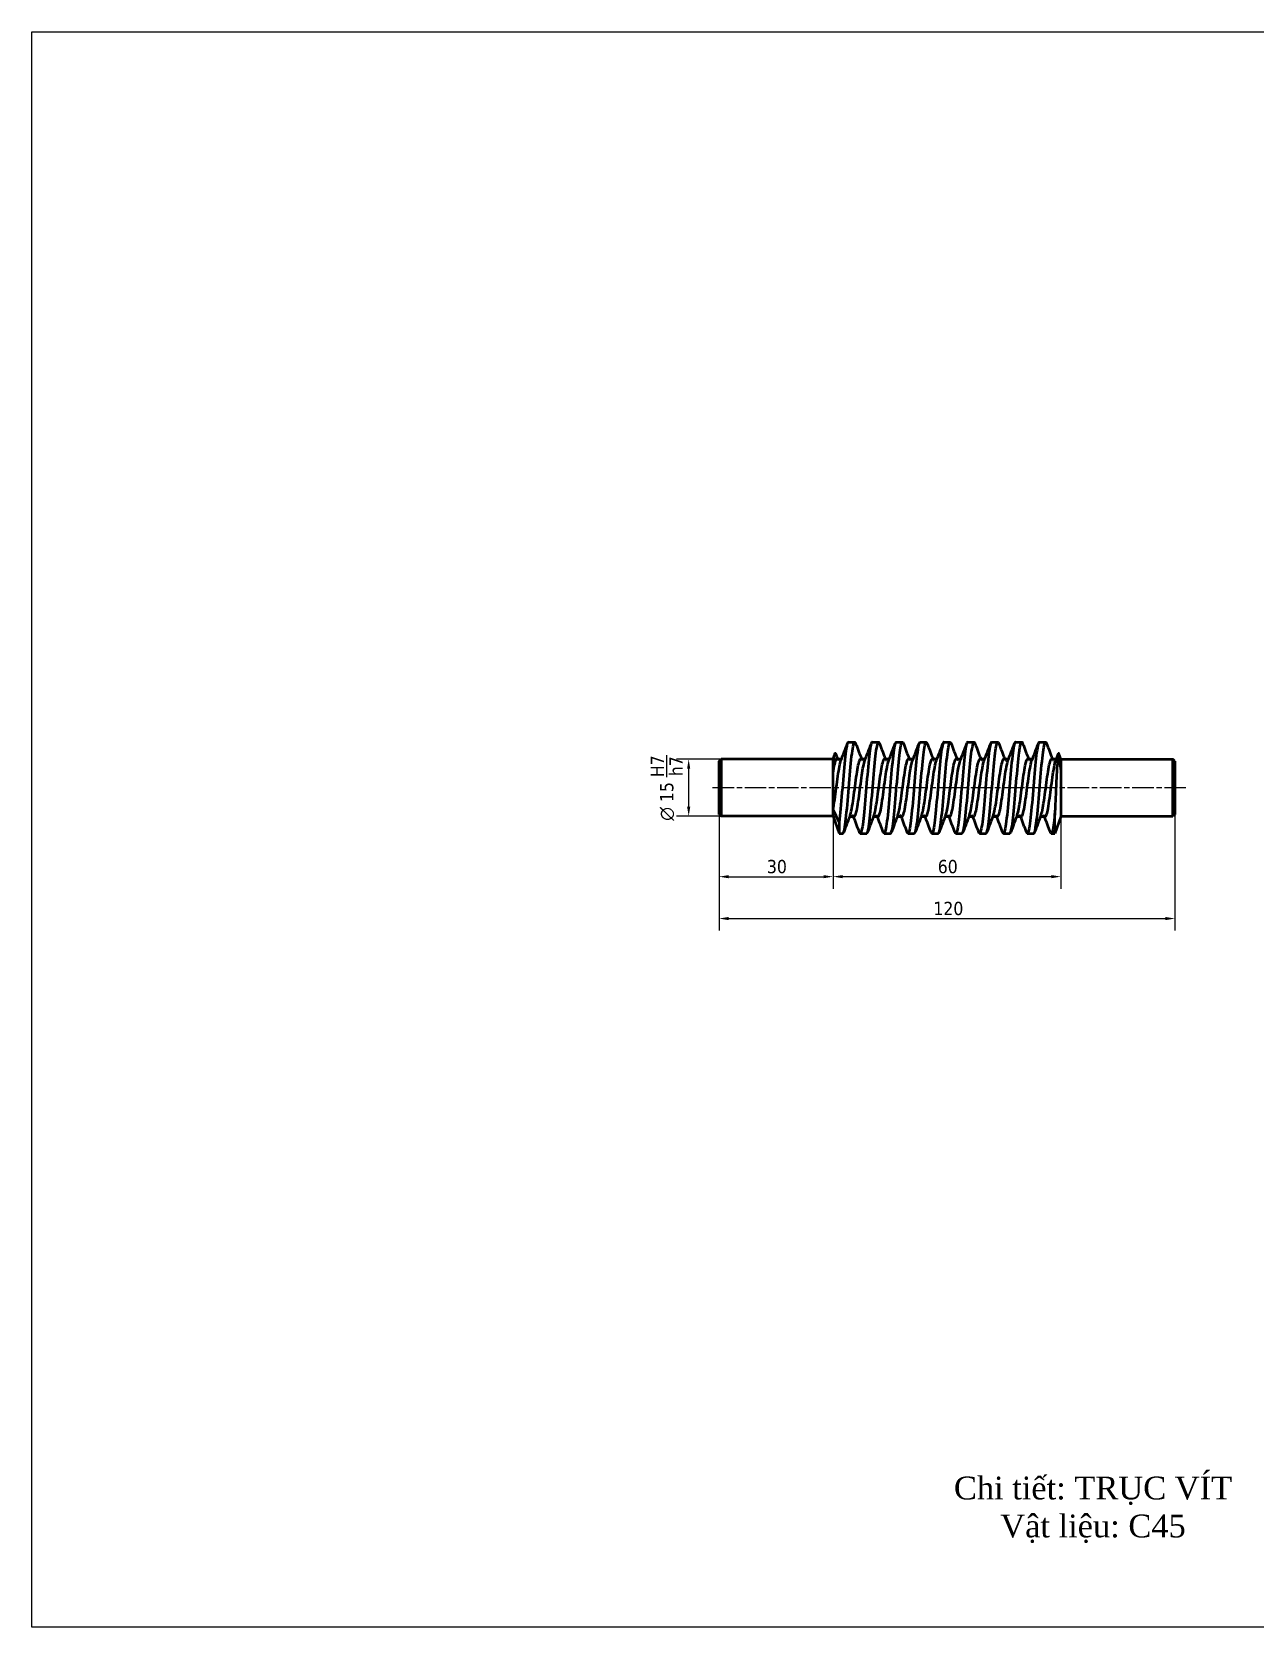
# Model space of a CAD drawing. Header units: inches. Extents: x 632 to 5727, y -9589 to -3994.
# Drawn here: x 3317.1 to 3639.1, y -5080.7 to -4660.7 of the extents above; entities that cross this region are included whole.
import ezdxf

# ---------------------------------------------------------------- set-up
doc = ezdxf.new("R2010")
doc.units = ezdxf.units.IN
doc.header["$MEASUREMENT"] = 0
for name, pattern in [('CENTER2', [1.125, 0.75, -0.125, 0.125, -0.125]), ('CHAIN', [0.3543, 0.2362, -0.0295, 0.0591, -0.0295]), ('DASHED', [19.05, 12.7, -6.35])]:
    doc.linetypes.add(name, pattern=pattern)
doc.layers.add('center line', color=5, linetype='CENTER2', lineweight=25, plot=False)
doc.layers.add('Dimension line', color=3, linetype='Continuous', lineweight=25, plot=False)
doc.layers.add('Hidden (ISO)', color=7, linetype='DASHED', lineweight=35)
doc.layers.add('Visible (ISO)', color=7, linetype='Continuous', lineweight=50)
doc.styles.add('Note Text (ISO)', font='tahoma.ttf')
doc.styles.get("Standard").update_dxf_attribs({"font": 'arial.ttf'})
doc.dimstyles.new('Default (ISO)', dxfattribs={"dimtxt": 3.5, "dimasz": 2.5, "dimexe": 3.175, "dimexo": 0, "dimgap": 0.762, "dimtad": 1, "dimrnd": 1e-08, "dimzin": 0, "dimtxsty": 'Note Text (ISO)', "dimcen": 0.09, "dimdle": 10, "dimclrd": 256, "dimclre": 256, "dimclrt": 256, "dimazin": 0, "dimtfac": 1.001486, "dimtmove": 0, "dimatfit": 3, "dimfxl": 1, "dimtolj": 1, "dimtzin": 0, "dimlwd": -1, "dimlwe": -1, "dimarcsym": 0})

# ---------------------------------------------------------------- blocks, each defined once
blk = doc.blocks.new('*D281')
at = {"layer": 'Defpoints', "color": 0, "transparency": 16777216}
for p in [(3497.99, -4866.75), (3617.99, -4866.75), (3617.99, -4894.18)]:
    blk.add_point(p, dxfattribs=at)
at = {"layer": 'Dimension line', "transparency": 16777216}
for p, q in [((3497.99, -4866.75), (3497.99, -4897.35)), ((3617.99, -4866.75), (3617.99, -4897.35)), ((3500.49, -4894.18), (3615.49, -4894.18))]:
    blk.add_line(p, q, dxfattribs=at)
for points in [[(3500.49, -4893.76), (3500.49, -4894.6), (3497.99, -4894.18)], [(3615.49, -4893.76), (3615.49, -4894.6), (3617.99, -4894.18)]]:
    blk.add_solid(points, dxfattribs=at)
at = {"layer": 'Dimension line', "transparency": 16777216, "insert": (3554.41, -4889.77), "char_height": 3.5, "attachment_point": 1, "style": 'Note Text (ISO)'}
blk.add_mtext('\\A1;120', dxfattribs=at)
blk = doc.blocks.new('*D282')
at = {"layer": 'Defpoints', "color": 0, "transparency": 16777216}
for p in [(3497.99, -4866.75), (3527.99, -4867.35), (3527.99, -4883.15)]:
    blk.add_point(p, dxfattribs=at)
at = {"layer": 'Dimension line', "transparency": 16777216}
for p, q in [((3497.99, -4866.75), (3497.99, -4886.33)), ((3527.99, -4867.35), (3527.99, -4886.33)), ((3500.49, -4883.15), (3525.49, -4883.15))]:
    blk.add_line(p, q, dxfattribs=at)
for points in [[(3500.49, -4882.74), (3500.49, -4883.57), (3497.99, -4883.15)], [(3525.49, -4882.74), (3525.49, -4883.57), (3527.99, -4883.15)]]:
    blk.add_solid(points, dxfattribs=at)
at = {"layer": 'Dimension line', "transparency": 16777216, "insert": (3510.58, -4878.74), "char_height": 3.5, "attachment_point": 1, "style": 'Note Text (ISO)'}
blk.add_mtext('\\A1;30', dxfattribs=at)
blk = doc.blocks.new('*D283')
at = {"layer": 'Defpoints', "color": 0, "transparency": 16777216}
for p in [(3527.99, -4867.35), (3587.99, -4867.35), (3587.99, -4883.14)]:
    blk.add_point(p, dxfattribs=at)
at = {"layer": 'Dimension line', "transparency": 16777216}
for p, q in [((3527.99, -4867.35), (3527.99, -4886.32)), ((3587.99, -4867.35), (3587.99, -4886.32)), ((3530.49, -4883.14), (3585.49, -4883.14))]:
    blk.add_line(p, q, dxfattribs=at)
for points in [[(3530.49, -4882.73), (3530.49, -4883.56), (3527.99, -4883.14)], [(3585.49, -4882.73), (3585.49, -4883.56), (3587.99, -4883.14)]]:
    blk.add_solid(points, dxfattribs=at)
at = {"layer": 'Dimension line', "transparency": 16777216, "insert": (3555.56, -4878.74), "char_height": 3.5, "attachment_point": 1, "style": 'Note Text (ISO)'}
blk.add_mtext('\\A1;60', dxfattribs=at)
blk = doc.blocks.new('*D284')
at = {"layer": 'Defpoints', "color": 0, "transparency": 16777216}
for p in [(3489.98, -4852.25), (3498.49, -4852.25), (3498.49, -4867.25)]:
    blk.add_point(p, dxfattribs=at)
at = {"layer": 'Dimension line', "transparency": 16777216}
for p, q in [((3498.49, -4852.25), (3486.8, -4852.25)), ((3489.98, -4864.75), (3489.98, -4854.75)), ((3498.49, -4867.25), (3486.8, -4867.25))]:
    blk.add_line(p, q, dxfattribs=at)
for points in [[(3489.56, -4854.75), (3490.39, -4854.75), (3489.98, -4852.25)], [(3489.56, -4864.75), (3490.39, -4864.75), (3489.98, -4867.25)]]:
    blk.add_solid(points, dxfattribs=at)
at = {"layer": 'Dimension line', "transparency": 16777216, "insert": (3479.99, -4868.44), "char_height": 3.5, "attachment_point": 1, "rotation": 90, "style": 'Note Text (ISO)'}
blk.add_mtext('\\A1;{\\fAIGDT|b0|i0;\\H3.5000;\\ln}\\fTahoma|b0|i0;\\H3.5000;\\A1; 15 \\SH7/h7;', dxfattribs=at)

msp = doc.modelspace()

# ---------------------------------------------------------------- linework, layer by layer
msp.add_lwpolyline([(3912.0508, -5048.73081), (3912.0508, -5080.73081), (3317.0508, -5080.73081), (3317.0508, -4660.73081), (3912.0508, -4660.73081)])
at = {"layer": 'center line', "linetype": 'CHAIN', "ltscale": 23.990969}
msp.add_line((3620.91318, -4859.74524), (3495.99227, -4859.74524), dxfattribs=at)
at = {"layer": 'Hidden (ISO)', "ltscale": 0.32769}
for p, q in [((3530.24302, -4852.14524), (3530.4152, -4852.14524)), ((3536.52621, -4852.14524), (3536.69838, -4852.14524)), ((3542.80939, -4852.14524), (3542.98157, -4852.14524)), ((3549.09258, -4852.14524), (3549.26476, -4852.14524)), ((3555.37576, -4852.14524), (3555.54794, -4852.14524)), ((3561.65895, -4852.14524), (3561.83113, -4852.14524)), ((3567.94213, -4852.14524), (3568.11431, -4852.14524)), ((3574.22532, -4852.14524), (3574.3975, -4852.14524)), ((3580.5085, -4852.14524), (3580.68068, -4852.14524)), ((3532.16226, -4867.34524), (3532.33444, -4867.34524)), ((3538.44544, -4867.34524), (3538.61762, -4867.34524)), ((3544.72863, -4867.34524), (3544.90081, -4867.34524)), ((3551.01181, -4867.34524), (3551.18399, -4867.34524)), ((3557.295, -4867.34524), (3557.46718, -4867.34524)), ((3563.57818, -4867.34524), (3563.75036, -4867.34524)), ((3569.86137, -4867.34524), (3570.03355, -4867.34524)), ((3576.14455, -4867.34524), (3576.31673, -4867.34524)), ((3582.42774, -4867.34524), (3582.59992, -4867.34524))]:
    msp.add_line(p, q, dxfattribs=at)
at = {"layer": 'Hidden (ISO)', "ltscale": 0.327771}
msp.add_line((3586.79165, -4852.14524), (3586.96387, -4852.14524), dxfattribs=at)
at = {"layer": 'Hidden (ISO)', "ltscale": 20.971668}
msp.add_open_spline([(3587.99227, -4855.82218), (3587.92699, -4854.87981), (3587.86447, -4854.01902), (3587.73776, -4852.49636), (3587.67501, -4851.8666), (3587.56718, -4851.083), (3587.52225, -4850.85391), (3587.47805, -4850.73247)], degree=3, knots=[0, 0, 0, 0, 0.303116399, 0.303116399, 0.6263242193, 0.6263242193, 0.8685137194, 0.8685137194, 0.8685137194, 0.8685137194], dxfattribs=at)
at = {"layer": 'Hidden (ISO)', "ltscale": 0.924162}
msp.add_open_spline([(3529.19289, -4852.14524), (3529.25096, -4852.29621), (3529.30918, -4852.44711), (3529.36756, -4852.59794)], degree=3, dxfattribs=at)
at = {"layer": 'Hidden (ISO)', "ltscale": 0.924197}
for points in [[(3535.47603, -4852.14524), (3535.53413, -4852.2962), (3535.59236, -4852.4471), (3535.65074, -4852.59794)], [(3541.75921, -4852.14524), (3541.81732, -4852.2962), (3541.87555, -4852.4471), (3541.93393, -4852.59794)], [(3548.0424, -4852.14524), (3548.1005, -4852.2962), (3548.15873, -4852.4471), (3548.21711, -4852.59794)], [(3554.32558, -4852.14524), (3554.38369, -4852.2962), (3554.44192, -4852.4471), (3554.5003, -4852.59794)], [(3560.60877, -4852.14524), (3560.66687, -4852.2962), (3560.72511, -4852.4471), (3560.78348, -4852.59794)], [(3566.89195, -4852.14524), (3566.95006, -4852.2962), (3567.00829, -4852.4471), (3567.06667, -4852.59794)], [(3573.17514, -4852.14524), (3573.23324, -4852.2962), (3573.29148, -4852.4471), (3573.34985, -4852.59794)], [(3579.45832, -4852.14524), (3579.51643, -4852.2962), (3579.57466, -4852.4471), (3579.63304, -4852.59794)], [(3585.74151, -4852.14524), (3585.79961, -4852.2962), (3585.85785, -4852.4471), (3585.91622, -4852.59794)], [(3533.38461, -4867.34524), (3533.32651, -4867.19427), (3533.26828, -4867.04337), (3533.2099, -4866.89253)], [(3539.6678, -4867.34524), (3539.6097, -4867.19427), (3539.55146, -4867.04337), (3539.49309, -4866.89253)], [(3545.95098, -4867.34524), (3545.89288, -4867.19427), (3545.83465, -4867.04337), (3545.77627, -4866.89253)], [(3552.23417, -4867.34524), (3552.17607, -4867.19427), (3552.11783, -4867.04337), (3552.05946, -4866.89253)], [(3558.51735, -4867.34524), (3558.45925, -4867.19427), (3558.40102, -4867.04337), (3558.34264, -4866.89253)], [(3564.80054, -4867.34524), (3564.74244, -4867.19427), (3564.6842, -4867.04337), (3564.62583, -4866.89253)], [(3571.08372, -4867.34524), (3571.02562, -4867.19427), (3570.96739, -4867.04337), (3570.90901, -4866.89253)], [(3577.36691, -4867.34524), (3577.30881, -4867.19427), (3577.25057, -4867.04337), (3577.1922, -4866.89253)], [(3583.6501, -4867.34524), (3583.59199, -4867.19427), (3583.53376, -4867.04337), (3583.47538, -4866.89253)]]:
    msp.add_open_spline(points, degree=3, dxfattribs=at)
at = {"layer": 'Hidden (ISO)', "ltscale": 25.47345}
msp.add_open_spline([(3586.61698, -4852.60719), (3586.75311, -4852.25515), (3586.88925, -4852.096), (3587.02539, -4852.15961), (3587.3065, -4852.29096), (3587.58761, -4853.36998), (3587.86872, -4855.04993), (3587.9099, -4855.29604), (3587.95108, -4855.55411), (3587.99227, -4855.82218)], degree=3, knots=[62.484961213, 62.484961213, 62.484961213, 62.484961213, 62.893372684, 62.893372684, 62.893372684, 63.736702987, 63.736702987, 63.736702987, 63.860251411, 63.860251411, 63.860251411, 63.860251411], dxfattribs=at)
at = {"layer": 'Visible (ISO)'}
for p, q in [((3527.99227, -4852.14524), (3528.50646, -4850.73249)), ((3532.01667, -4847.74524), (3533.70238, -4847.74524)), ((3538.29985, -4847.74524), (3539.98557, -4847.74524)), ((3544.58304, -4847.74524), (3546.26875, -4847.74524)), ((3550.86622, -4847.74524), (3552.55194, -4847.74524)), ((3557.14941, -4847.74524), (3558.83512, -4847.74524)), ((3563.43259, -4847.74524), (3565.11831, -4847.74524)), ((3569.71578, -4847.74524), (3571.40149, -4847.74524)), ((3575.99897, -4847.74524), (3577.68468, -4847.74524)), ((3582.28215, -4847.74524), (3583.96786, -4847.74524)), ((3587.99227, -4852.14524), (3587.47807, -4850.73249)), ((3497.99227, -4852.74524), (3498.49227, -4852.24524)), ((3497.99227, -4866.74524), (3497.99227, -4852.74524)), ((3498.49227, -4852.24524), (3498.49227, -4867.24524)), ((3527.99227, -4852.24524), (3498.49227, -4852.24524)), ((3527.99227, -4855.82218), (3527.99227, -4852.14524)), ((3529.02066, -4852.14524), (3530.24302, -4852.14524)), ((3535.30385, -4852.14524), (3536.52621, -4852.14524)), ((3541.58703, -4852.14524), (3542.80939, -4852.14524)), ((3547.87022, -4852.14524), (3549.09258, -4852.14524)), ((3554.1534, -4852.14524), (3555.37576, -4852.14524)), ((3560.43659, -4852.14524), (3561.65895, -4852.14524)), ((3566.71978, -4852.14524), (3567.94213, -4852.14524)), ((3573.00296, -4852.14524), (3574.22532, -4852.14524)), ((3579.28615, -4852.14524), (3580.5085, -4852.14524)), ((3585.56933, -4852.14524), (3586.79165, -4852.14524)), ((3587.99227, -4852.14524), (3587.99227, -4867.34524)), ((3587.99227, -4852.24524), (3617.49227, -4852.24524)), ((3617.49227, -4867.24524), (3617.49227, -4852.24524)), ((3617.99227, -4852.74524), (3617.49227, -4852.24524)), ((3617.99227, -4852.74524), (3617.99227, -4866.74524)), ((3527.99227, -4865.46568), (3527.99227, -4855.82218)), ((3497.99227, -4866.74524), (3498.49227, -4867.24524)), ((3527.99227, -4867.24524), (3498.49227, -4867.24524)), ((3529.59373, -4868.77751), (3527.99227, -4865.46568)), ((3527.99227, -4867.34524), (3527.99227, -4865.46568)), ((3527.99227, -4867.34524), (3529.59373, -4871.74524)), ((3532.33444, -4867.34524), (3533.55679, -4867.34524)), ((3538.61762, -4867.34524), (3539.83998, -4867.34524)), ((3544.90081, -4867.34524), (3546.12316, -4867.34524)), ((3551.18399, -4867.34524), (3552.40635, -4867.34524)), ((3557.46718, -4867.34524), (3558.68953, -4867.34524)), ((3563.75036, -4867.34524), (3564.97272, -4867.34524)), ((3570.03355, -4867.34524), (3571.2559, -4867.34524)), ((3576.31673, -4867.34524), (3577.53909, -4867.34524)), ((3582.59992, -4867.34524), (3583.82227, -4867.34524)), ((3586.3908, -4871.74524), (3586.3908, -4866.55797)), ((3587.99227, -4867.34524), (3586.3908, -4871.74524)), ((3587.99227, -4867.24524), (3617.49227, -4867.24524)), ((3617.99227, -4866.74524), (3617.49227, -4867.24524)), ((3529.59373, -4868.77751), (3529.59373, -4871.74524)), ((3529.59373, -4871.74524), (3530.56079, -4871.74524)), ((3535.15826, -4871.74524), (3536.84397, -4871.74524)), ((3541.44145, -4871.74524), (3543.12716, -4871.74524)), ((3547.72463, -4871.74524), (3549.41034, -4871.74524)), ((3554.00782, -4871.74524), (3555.69353, -4871.74524)), ((3560.291, -4871.74524), (3561.97671, -4871.74524)), ((3566.57419, -4871.74524), (3568.2599, -4871.74524)), ((3572.85737, -4871.74524), (3574.54308, -4871.74524)), ((3579.14056, -4871.74524), (3580.82627, -4871.74524)), ((3585.42374, -4871.74524), (3586.3908, -4871.74524))]:
    msp.add_line(p, q, dxfattribs=at)
for points, knots in [([(3527.99227, -4855.82218), (3528.05754, -4854.87981), (3528.12006, -4854.01902), (3528.24677, -4852.49636), (3528.30952, -4851.8666), (3528.43664, -4850.94285), (3528.49958, -4850.68118), (3528.59098, -4850.61557), (3528.61998, -4850.6438), (3528.64862, -4850.71932)], [0, 0, 0, 0, 0.303116399, 0.303116399, 0.626324219, 0.626324219, 0.96963715, 0.96963715, 1.133161815, 1.133161815, 1.133161815, 1.133161815]), ([(3532.01667, -4847.75148), (3531.83479, -4847.75827), (3531.65291, -4848.35501), (3531.47103, -4849.48766), (3531.22026, -4851.04937), (3530.96948, -4853.61368), (3530.71871, -4856.51167), (3530.46793, -4859.40966), (3530.21716, -4862.61121), (3529.96638, -4865.28115), (3529.84217, -4866.60365), (3529.71795, -4867.79614), (3529.59373, -4868.77751)], [-6.283185307, -6.283185307, -6.283185307, -6.283185307, -5.737550549, -5.737550549, -5.737550549, -4.985225031, -4.985225031, -4.985225031, -4.232899513, -4.232899513, -4.232899513, -3.860251438, -3.860251438, -3.860251438, -3.860251438]), ([(3530.56079, -4871.73869), (3530.73999, -4871.73216), (3530.91919, -4871.15369), (3531.09839, -4870.05253), (3531.34916, -4868.51154), (3531.59994, -4865.96295), (3531.85071, -4863.07157), (3532.10149, -4860.18019), (3532.35226, -4856.97608), (3532.60304, -4854.29506), (3532.85381, -4851.61405), (3533.10459, -4849.48399), (3533.35536, -4848.46054), (3533.54606, -4847.68228), (3533.73676, -4847.55007), (3533.92746, -4848.05316)], [9.424777961, 9.424777961, 9.424777961, 9.424777961, 9.962376064, 9.962376064, 9.962376064, 10.714701582, 10.714701582, 10.714701582, 11.467027099, 11.467027099, 11.467027099, 12.219352617, 12.219352617, 12.219352617, 12.791447659, 12.791447659, 12.791447659, 12.791447659]), ([(3538.29985, -4847.74601), (3538.28056, -4847.74554), (3538.26126, -4847.75194), (3538.24196, -4847.76534), (3537.99119, -4847.93945), (3537.74041, -4849.29308), (3537.48964, -4851.47313), (3537.23886, -4853.65318), (3536.98809, -4856.63698), (3536.73731, -4859.64618), (3536.48654, -4862.65538), (3536.23576, -4865.6587), (3535.98499, -4867.8727), (3535.73421, -4870.08669), (3535.48344, -4871.48835), (3535.23266, -4871.71204), (3535.13284, -4871.80108), (3535.03301, -4871.70309), (3534.93318, -4871.43382)], [-12.566370614, -12.566370614, -12.566370614, -12.566370614, -12.50848021, -12.50848021, -12.50848021, -11.756154692, -11.756154692, -11.756154692, -11.003829174, -11.003829174, -11.003829174, -10.251503656, -10.251503656, -10.251503656, -9.499178138, -9.499178138, -9.499178138, -9.199700917, -9.199700917, -9.199700917, -9.199700917]), ([(3536.84397, -4871.73678), (3536.93498, -4871.7392), (3537.02598, -4871.59524), (3537.11699, -4871.30078), (3537.36776, -4870.48936), (3537.61854, -4868.54354), (3537.86931, -4865.97091), (3538.12009, -4863.39828), (3538.37087, -4860.22558), (3538.62164, -4857.28044), (3538.87242, -4854.33531), (3539.12319, -4851.64834), (3539.37397, -4849.92047), (3539.62474, -4848.19259), (3539.87552, -4847.44177), (3540.12629, -4847.86386), (3540.15441, -4847.91119), (3540.18253, -4847.9732), (3540.21064, -4848.04932)], [15.707963268, 15.707963268, 15.707963268, 15.707963268, 15.980980206, 15.980980206, 15.980980206, 16.733305724, 16.733305724, 16.733305724, 17.485631242, 17.485631242, 17.485631242, 18.23795676, 18.23795676, 18.23795676, 18.990282278, 18.990282278, 18.990282278, 19.074632966, 19.074632966, 19.074632966, 19.074632966]), ([(3544.58304, -4847.75474), (3544.47555, -4847.75317), (3544.36806, -4847.955), (3544.26057, -4848.36378), (3544.00979, -4849.31746), (3543.75902, -4851.38765), (3543.50824, -4854.03431), (3543.25747, -4856.68097), (3543.00669, -4859.8766), (3542.75592, -4862.78758), (3542.50514, -4865.69856), (3542.25437, -4868.29464), (3542.00359, -4869.8986), (3541.75282, -4871.50257), (3541.50204, -4872.09774), (3541.25127, -4871.52888), (3541.23963, -4871.50249), (3541.228, -4871.47361), (3541.21637, -4871.44229)], [-18.849555922, -18.849555922, -18.849555922, -18.849555922, -18.527084352, -18.527084352, -18.527084352, -17.774758834, -17.774758834, -17.774758834, -17.022433317, -17.022433317, -17.022433317, -16.270107799, -16.270107799, -16.270107799, -15.517782281, -15.517782281, -15.517782281, -15.482886224, -15.482886224, -15.482886224, -15.482886224]), ([(3543.12716, -4871.74522), (3543.12997, -4871.74523), (3543.13278, -4871.74509), (3543.13559, -4871.74481), (3543.38637, -4871.71942), (3543.63714, -4870.5118), (3543.88792, -4868.43697), (3544.13869, -4866.36214), (3544.38947, -4863.44166), (3544.64024, -4860.43737), (3544.89102, -4857.43307), (3545.1418, -4854.3762), (3545.39257, -4852.06415), (3545.64335, -4849.7521), (3545.89412, -4848.20892), (3546.1449, -4847.83716), (3546.26121, -4847.66473), (3546.37752, -4847.74513), (3546.49383, -4848.05743)], [21.991148575, 21.991148575, 21.991148575, 21.991148575, 21.999584349, 21.999584349, 21.999584349, 22.751909867, 22.751909867, 22.751909867, 23.504235385, 23.504235385, 23.504235385, 24.256560903, 24.256560903, 24.256560903, 25.00888642, 25.00888642, 25.00888642, 25.357818273, 25.357818273, 25.357818273, 25.357818273]), ([(3550.86622, -4847.74983), (3550.67054, -4847.75762), (3550.47486, -4848.45362), (3550.27917, -4849.75431), (3550.0284, -4851.4212), (3549.77762, -4854.06386), (3549.52685, -4856.99294), (3549.27607, -4859.92202), (3549.0253, -4863.10707), (3548.77452, -4865.71724), (3548.52375, -4868.32742), (3548.27297, -4870.33558), (3548.02219, -4871.21788), (3547.84798, -4871.83082), (3547.67377, -4871.89598), (3547.49955, -4871.43546)], [-25.132741229, -25.132741229, -25.132741229, -25.132741229, -24.545688495, -24.545688495, -24.545688495, -23.793362977, -23.793362977, -23.793362977, -23.041037459, -23.041037459, -23.041037459, -22.288711941, -22.288711941, -22.288711941, -21.766071531, -21.766071531, -21.766071531, -21.766071531]), ([(3549.41034, -4871.73727), (3549.57574, -4871.73232), (3549.74113, -4871.24299), (3549.90652, -4870.29813), (3550.1573, -4868.86549), (3550.40807, -4866.40048), (3550.65885, -4863.54612), (3550.90962, -4860.69176), (3551.1604, -4857.47771), (3551.41117, -4854.74241), (3551.66195, -4852.0071), (3551.91272, -4849.77895), (3552.1635, -4848.63921), (3552.368, -4847.70975), (3552.57251, -4847.51199), (3552.77701, -4848.0515)], [28.274333882, 28.274333882, 28.274333882, 28.274333882, 28.77051401, 28.77051401, 28.77051401, 29.522839527, 29.522839527, 29.522839527, 30.275165045, 30.275165045, 30.275165045, 31.027490563, 31.027490563, 31.027490563, 31.64100358, 31.64100358, 31.64100358, 31.64100358]), ([(3557.14941, -4847.74727), (3557.11631, -4847.74612), (3557.0832, -4847.76498), (3557.0501, -4847.80436), (3556.79933, -4848.10272), (3556.54855, -4849.57611), (3556.29778, -4851.84018), (3556.047, -4854.10425), (3555.79623, -4857.13547), (3555.54545, -4860.14312), (3555.29467, -4863.15077), (3555.0439, -4866.10358), (3554.79312, -4868.23128), (3554.54235, -4870.35899), (3554.29157, -4871.63947), (3554.0408, -4871.73871), (3553.95478, -4871.77275), (3553.86876, -4871.66768), (3553.78274, -4871.43491)], [-31.415926536, -31.415926536, -31.415926536, -31.415926536, -31.316618155, -31.316618155, -31.316618155, -30.564292638, -30.564292638, -30.564292638, -29.81196712, -29.81196712, -29.81196712, -29.059641602, -29.059641602, -29.059641602, -28.307316084, -28.307316084, -28.307316084, -28.049256838, -28.049256838, -28.049256838, -28.049256838]), ([(3555.69353, -4871.73808), (3555.77073, -4871.74072), (3555.84793, -4871.63748), (3555.92513, -4871.42484), (3556.1759, -4870.73411), (3556.42668, -4868.89612), (3556.67745, -4866.39034), (3556.92823, -4863.88457), (3557.179, -4860.73704), (3557.42978, -4857.76884), (3557.68055, -4854.80063), (3557.93133, -4852.04259), (3558.1821, -4850.21418), (3558.43288, -4848.38578), (3558.68365, -4847.506), (3558.93443, -4847.80436), (3558.97635, -4847.85424), (3559.01828, -4847.93695), (3559.0602, -4848.05071)], [34.557519189, 34.557519189, 34.557519189, 34.557519189, 34.789118152, 34.789118152, 34.789118152, 35.54144367, 35.54144367, 35.54144367, 36.293769188, 36.293769188, 36.293769188, 37.046094706, 37.046094706, 37.046094706, 37.798420224, 37.798420224, 37.798420224, 37.924188887, 37.924188887, 37.924188887, 37.924188887]), ([(3563.43259, -4847.75513), (3563.3113, -4847.75472), (3563.19, -4848.01295), (3563.06871, -4848.531), (3562.81793, -4849.60205), (3562.56715, -4851.77251), (3562.31638, -4854.4762), (3562.0656, -4857.17989), (3561.81483, -4860.38871), (3561.56405, -4863.26561), (3561.31328, -4866.1425), (3561.0625, -4868.65757), (3560.81173, -4870.15473), (3560.56313, -4871.63891), (3560.31453, -4872.10746), (3560.06593, -4871.44255)], [-37.699111843, -37.699111843, -37.699111843, -37.699111843, -37.335222298, -37.335222298, -37.335222298, -36.58289678, -36.58289678, -36.58289678, -35.830571262, -35.830571262, -35.830571262, -35.078245745, -35.078245745, -35.078245745, -34.332442145, -34.332442145, -34.332442145, -34.332442145]), ([(3561.97671, -4871.74497), (3562.21649, -4871.74125), (3562.45628, -4870.66797), (3562.69606, -4868.7721), (3562.94683, -4866.7893), (3563.19761, -4863.92735), (3563.44838, -4860.93282), (3563.69916, -4857.93829), (3563.94993, -4854.84231), (3564.20071, -4852.45249), (3564.45148, -4850.06267), (3564.70226, -4848.40385), (3564.95303, -4847.90875), (3565.08315, -4847.65187), (3565.21327, -4847.70966), (3565.34338, -4848.05758)], [40.840704497, 40.840704497, 40.840704497, 40.840704497, 41.560047813, 41.560047813, 41.560047813, 42.312373331, 42.312373331, 42.312373331, 43.064698848, 43.064698848, 43.064698848, 43.817024366, 43.817024366, 43.817024366, 44.207374194, 44.207374194, 44.207374194, 44.207374194]), ([(3569.71578, -4847.74817), (3569.50629, -4847.75613), (3569.2968, -4848.56017), (3569.08731, -4850.03811), (3568.83653, -4851.8073), (3568.58576, -4854.52378), (3568.33498, -4857.47893), (3568.08421, -4860.43408), (3567.83343, -4863.59717), (3567.58266, -4866.1431), (3567.33188, -4868.68902), (3567.08111, -4870.5913), (3566.83033, -4871.35372), (3566.66993, -4871.8414), (3566.50952, -4871.85946), (3566.34911, -4871.43421)], [-43.98229715, -43.98229715, -43.98229715, -43.98229715, -43.353826441, -43.353826441, -43.353826441, -42.601500923, -42.601500923, -42.601500923, -41.849175405, -41.849175405, -41.849175405, -41.096849887, -41.096849887, -41.096849887, -40.615627452, -40.615627452, -40.615627452, -40.615627452]), ([(3568.2599, -4871.73618), (3568.41149, -4871.73301), (3568.56307, -4871.32464), (3568.71466, -4870.52562), (3568.96544, -4869.20379), (3569.21621, -4866.82659), (3569.46699, -4864.01415), (3569.71776, -4861.2017), (3569.96854, -4857.98324), (3570.21931, -4855.19833), (3570.47009, -4852.41342), (3570.72086, -4850.09101), (3570.97164, -4848.83692), (3571.18995, -4847.74518), (3571.40826, -4847.47294), (3571.62657, -4848.04993)], [47.123889804, 47.123889804, 47.123889804, 47.123889804, 47.578651955, 47.578651955, 47.578651955, 48.330977473, 48.330977473, 48.330977473, 49.083302991, 49.083302991, 49.083302991, 49.835628509, 49.835628509, 49.835628509, 50.490559502, 50.490559502, 50.490559502, 50.490559502]), ([(3575.99897, -4847.74884), (3575.95206, -4847.74699), (3575.90515, -4847.78491), (3575.85824, -4847.86386), (3575.60746, -4848.28595), (3575.35669, -4849.87657), (3575.10591, -4852.22078), (3574.85514, -4854.565), (3574.60436, -4857.63844), (3574.35359, -4860.63938), (3574.10281, -4863.64032), (3573.85204, -4866.53755), (3573.60126, -4868.57532), (3573.35049, -4870.61308), (3573.09971, -4871.77019), (3572.84894, -4871.74481), (3572.77672, -4871.7375), (3572.70451, -4871.63216), (3572.6323, -4871.4363)], [-50.265482457, -50.265482457, -50.265482457, -50.265482457, -50.124756101, -50.124756101, -50.124756101, -49.372430583, -49.372430583, -49.372430583, -48.620105066, -48.620105066, -48.620105066, -47.867779548, -47.867779548, -47.867779548, -47.11545403, -47.11545403, -47.11545403, -46.89881276, -46.89881276, -46.89881276, -46.89881276]), ([(3574.54308, -4871.73964), (3574.60648, -4871.7421), (3574.66987, -4871.67268), (3574.73327, -4871.52888), (3574.98404, -4870.96001), (3575.23482, -4869.23301), (3575.48559, -4866.79838), (3575.73637, -4864.36375), (3575.98714, -4861.2468), (3576.23792, -4858.26062), (3576.48869, -4855.27444), (3576.73947, -4852.45006), (3576.99024, -4850.52425), (3577.24102, -4848.59844), (3577.49179, -4847.59123), (3577.74257, -4847.76534), (3577.7983, -4847.80403), (3577.85403, -4847.90097), (3577.90975, -4848.05229)], [53.407075111, 53.407075111, 53.407075111, 53.407075111, 53.597256098, 53.597256098, 53.597256098, 54.349581616, 54.349581616, 54.349581616, 55.101907134, 55.101907134, 55.101907134, 55.854232652, 55.854232652, 55.854232652, 56.606558169, 56.606558169, 56.606558169, 56.773744809, 56.773744809, 56.773744809, 56.773744809]), ([(3582.28215, -4847.75503), (3582.14705, -4847.75612), (3582.01195, -4848.07821), (3581.87684, -4848.71746), (3581.62607, -4849.90403), (3581.37529, -4852.17105), (3581.12452, -4854.92713), (3580.87374, -4857.68322), (3580.62297, -4860.89973), (3580.37219, -4863.7376), (3580.12142, -4866.57547), (3579.87064, -4869.00522), (3579.61987, -4870.393), (3579.38507, -4871.69236), (3579.15028, -4872.06567), (3578.91548, -4871.442)], [-56.548667765, -56.548667765, -56.548667765, -56.548667765, -56.143360244, -56.143360244, -56.143360244, -55.391034726, -55.391034726, -55.391034726, -54.638709208, -54.638709208, -54.638709208, -53.88638369, -53.88638369, -53.88638369, -53.181998067, -53.181998067, -53.181998067, -53.181998067]), ([(3580.82627, -4871.74401), (3581.05224, -4871.73742), (3581.27822, -4870.79246), (3581.5042, -4869.09174), (3581.75497, -4867.20437), (3582.00575, -4864.40586), (3582.25652, -4861.42623), (3582.5073, -4858.4466), (3582.75807, -4855.31682), (3583.00885, -4852.85333), (3583.25962, -4850.38983), (3583.5104, -4848.61823), (3583.76117, -4848.00065), (3583.90509, -4847.64622), (3584.04902, -4847.67401), (3584.19294, -4848.05725)], [59.690260418, 59.690260418, 59.690260418, 59.690260418, 60.368185759, 60.368185759, 60.368185759, 61.120511276, 61.120511276, 61.120511276, 61.872836794, 61.872836794, 61.872836794, 62.625162312, 62.625162312, 62.625162312, 63.056930116, 63.056930116, 63.056930116, 63.056930116]), ([(3587.47805, -4850.73247), (3587.4596, -4850.68177), (3587.44127, -4850.64983), (3587.3575, -4850.58969), (3587.29439, -4850.78662), (3587.16666, -4851.64566), (3587.10341, -4852.32387), (3586.97543, -4854.10319), (3586.91206, -4855.20632), (3586.78387, -4857.71683), (3586.7204, -4859.11108), (3586.60488, -4861.73006), (3586.55336, -4862.9298), (3586.46464, -4864.94674), (3586.42754, -4865.77481), (3586.3908, -4866.55797)], [0.868513719, 0.868513719, 0.868513719, 0.868513719, 0.96963715, 0.96963715, 1.33306318, 1.33306318, 1.716606064, 1.716606064, 2.120266382, 2.120266382, 2.544042311, 2.544042311, 2.901040219, 2.901040219, 3.165650337, 3.165650337, 3.165650337, 3.165650337]), ([(3527.99227, -4855.82218), (3528.27338, -4853.99238), (3528.55449, -4852.66815), (3528.8356, -4852.27502), (3528.89728, -4852.18874), (3528.95897, -4852.14762), (3529.02066, -4852.14979)], [5.254786968, 5.254786968, 5.254786968, 5.254786968, 6.098117271, 6.098117271, 6.098117271, 6.283185307, 6.283185307, 6.283185307, 6.283185307]), ([(3527.99227, -4865.46568), (3528.27338, -4864.0591), (3528.55449, -4861.94852), (3528.8356, -4859.81217), (3529.11671, -4857.67582), (3529.39782, -4855.5485), (3529.67893, -4854.11382), (3529.80872, -4853.4514), (3529.93851, -4852.94162), (3530.06831, -4852.60721)], [3.860251438, 3.860251438, 3.860251438, 3.860251438, 4.703581742, 4.703581742, 4.703581742, 5.546912045, 5.546912045, 5.546912045, 5.936293449, 5.936293449, 5.936293449, 5.936293449]), ([(3532.50915, -4866.88502), (3532.69018, -4866.41334), (3532.87121, -4865.59795), (3533.05225, -4864.52882), (3533.33336, -4862.86867), (3533.61447, -4860.62376), (3533.89558, -4858.51548), (3534.17669, -4856.4072), (3534.4578, -4854.4699), (3534.73891, -4853.32612), (3534.92722, -4852.55992), (3535.11554, -4852.15817), (3535.30385, -4852.15292)], [9.771669819, 9.771669819, 9.771669819, 9.771669819, 10.314768789, 10.314768789, 10.314768789, 11.158099092, 11.158099092, 11.158099092, 12.001429396, 12.001429396, 12.001429396, 12.566370614, 12.566370614, 12.566370614, 12.566370614]), ([(3533.55679, -4867.33611), (3533.66972, -4867.3381), (3533.78265, -4867.19848), (3533.89558, -4866.91324), (3534.17669, -4866.20322), (3534.4578, -4864.60247), (3534.73891, -4862.62539), (3535.02002, -4860.64831), (3535.30113, -4858.32712), (3535.58224, -4856.40771), (3535.83866, -4854.6569), (3536.09507, -4853.26642), (3536.35149, -4852.59876)], [9.424777961, 9.424777961, 9.424777961, 9.424777961, 9.763563563, 9.763563563, 9.763563563, 10.606893866, 10.606893866, 10.606893866, 11.45022417, 11.45022417, 11.45022417, 12.219478756, 12.219478756, 12.219478756, 12.219478756]), ([(3538.79233, -4866.88872), (3538.84674, -4866.75008), (3538.90115, -4866.57956), (3538.95556, -4866.37766), (3539.23667, -4865.33448), (3539.51778, -4863.47028), (3539.79889, -4861.38411), (3540.08, -4859.29794), (3540.36111, -4857.02379), (3540.64222, -4855.29245), (3540.92333, -4853.5611), (3541.20444, -4852.40078), (3541.48555, -4852.18434), (3541.51938, -4852.15829), (3541.55321, -4852.14597), (3541.58703, -4852.14695)], [16.054855126, 16.054855126, 16.054855126, 16.054855126, 16.218080914, 16.218080914, 16.218080914, 17.061411217, 17.061411217, 17.061411217, 17.904741521, 17.904741521, 17.904741521, 18.748071824, 18.748071824, 18.748071824, 18.849555922, 18.849555922, 18.849555922, 18.849555922]), ([(3539.83998, -4867.34491), (3540.10739, -4867.34092), (3540.37481, -4866.48906), (3540.64222, -4865.02797), (3540.92333, -4863.49205), (3541.20444, -4861.30793), (3541.48555, -4859.17746), (3541.76666, -4857.047), (3542.04777, -4855.0049), (3542.32888, -4853.70739), (3542.43081, -4853.2369), (3542.53275, -4852.8671), (3542.63468, -4852.60612)], [15.707963268, 15.707963268, 15.707963268, 15.707963268, 16.510205991, 16.510205991, 16.510205991, 17.353536294, 17.353536294, 17.353536294, 18.196866598, 18.196866598, 18.196866598, 18.502664063, 18.502664063, 18.502664063, 18.502664063]), ([(3545.07552, -4866.8875), (3545.28441, -4866.34153), (3545.49331, -4865.33186), (3545.7022, -4864.01907), (3545.98331, -4862.25245), (3546.26442, -4859.9657), (3546.54553, -4857.89363), (3546.82664, -4855.82157), (3547.10775, -4853.99798), (3547.38886, -4853.00884), (3547.54931, -4852.44427), (3547.70977, -4852.1568), (3547.87022, -4852.15472)], [22.338040434, 22.338040434, 22.338040434, 22.338040434, 22.964723342, 22.964723342, 22.964723342, 23.808053645, 23.808053645, 23.808053645, 24.651383949, 24.651383949, 24.651383949, 25.132741229, 25.132741229, 25.132741229, 25.132741229]), ([(3546.12316, -4867.33534), (3546.26395, -4867.33532), (3546.40474, -4867.11597), (3546.54553, -4866.67735), (3546.82664, -4865.80157), (3547.10775, -4864.06593), (3547.38886, -4862.02816), (3547.66997, -4859.99039), (3547.95108, -4857.6837), (3548.23219, -4855.84932), (3548.46075, -4854.35788), (3548.68931, -4853.19842), (3548.91786, -4852.60104)], [21.991148575, 21.991148575, 21.991148575, 21.991148575, 22.413518115, 22.413518115, 22.413518115, 23.256848419, 23.256848419, 23.256848419, 24.100178722, 24.100178722, 24.100178722, 24.78584937, 24.78584937, 24.78584937, 24.78584937]), ([(3551.3587, -4866.8859), (3551.44097, -4866.67595), (3551.52324, -4866.39448), (3551.60551, -4866.04469), (3551.88662, -4864.8495), (3552.16773, -4862.87617), (3552.44884, -4860.75882), (3552.72995, -4858.64146), (3553.01106, -4856.4146), (3553.29217, -4854.7938), (3553.57328, -4853.17301), (3553.85439, -4852.18469), (3554.1355, -4852.14645), (3554.14147, -4852.14564), (3554.14744, -4852.14526), (3554.1534, -4852.1453)], [28.621225741, 28.621225741, 28.621225741, 28.621225741, 28.868035466, 28.868035466, 28.868035466, 29.71136577, 29.71136577, 29.71136577, 30.554696073, 30.554696073, 30.554696073, 31.398026377, 31.398026377, 31.398026377, 31.415926536, 31.415926536, 31.415926536, 31.415926536]), ([(3552.40635, -4867.34489), (3552.42051, -4867.34511), (3552.43468, -4867.34295), (3552.44884, -4867.33837), (3552.72995, -4867.24761), (3553.01106, -4866.20791), (3553.29217, -4864.55337), (3553.57328, -4862.89883), (3553.85439, -4860.65642), (3554.1355, -4858.54672), (3554.41661, -4856.43702), (3554.69772, -4854.4944), (3554.97883, -4853.34312), (3555.05291, -4853.03976), (3555.12698, -4852.79265), (3555.20105, -4852.60379)], [28.274333882, 28.274333882, 28.274333882, 28.274333882, 28.31683024, 28.31683024, 28.31683024, 29.160160543, 29.160160543, 29.160160543, 30.003490847, 30.003490847, 30.003490847, 30.84682115, 30.84682115, 30.84682115, 31.069034677, 31.069034677, 31.069034677, 31.069034677]), ([(3557.64189, -4866.89019), (3557.87864, -4866.27176), (3558.1154, -4865.04665), (3558.35216, -4863.47949), (3558.63327, -4861.61873), (3558.91438, -4859.30609), (3559.19549, -4857.28472), (3559.4766, -4855.26335), (3559.75771, -4853.56618), (3560.03882, -4852.7386), (3560.17141, -4852.34825), (3560.304, -4852.15436), (3560.43659, -4852.15506)], [34.904411048, 34.904411048, 34.904411048, 34.904411048, 35.614677894, 35.614677894, 35.614677894, 36.458008198, 36.458008198, 36.458008198, 37.301338501, 37.301338501, 37.301338501, 37.699111843, 37.699111843, 37.699111843, 37.699111843]), ([(3558.68953, -4867.33614), (3558.85818, -4867.33313), (3559.02684, -4867.01424), (3559.19549, -4866.39305), (3559.4766, -4865.35765), (3559.75771, -4863.49923), (3560.03882, -4861.415), (3560.31993, -4859.33076), (3560.60104, -4857.05467), (3560.88215, -4855.31813), (3561.08284, -4854.07835), (3561.28354, -4853.128), (3561.48423, -4852.60376)], [34.557519189, 34.557519189, 34.557519189, 34.557519189, 35.063472668, 35.063472668, 35.063472668, 35.906802971, 35.906802971, 35.906802971, 36.750133275, 36.750133275, 36.750133275, 37.352219985, 37.352219985, 37.352219985, 37.352219985]), ([(3563.92507, -4866.88388), (3564.03521, -4866.60143), (3564.14534, -4866.19227), (3564.25547, -4865.66774), (3564.53658, -4864.32888), (3564.81769, -4862.26019), (3565.0988, -4860.12645), (3565.37991, -4857.9927), (3565.66102, -4855.82866), (3565.94213, -4854.32973), (3566.20134, -4852.94754), (3566.46056, -4852.15166), (3566.71978, -4852.14602)], [41.187596355, 41.187596355, 41.187596355, 41.187596355, 41.517990019, 41.517990019, 41.517990019, 42.361320322, 42.361320322, 42.361320322, 43.204650626, 43.204650626, 43.204650626, 43.98229715, 43.98229715, 43.98229715, 43.98229715]), ([(3564.97272, -4867.34275), (3565.01475, -4867.34411), (3565.05677, -4867.32507), (3565.0988, -4867.28491), (3565.37991, -4867.01626), (3565.66102, -4865.80681), (3565.94213, -4864.04521), (3566.22324, -4862.2836), (3566.50435, -4859.99855), (3566.78546, -4857.92434), (3567.06657, -4855.85013), (3567.34768, -4854.02056), (3567.62879, -4853.02355), (3567.675, -4852.85966), (3567.72121, -4852.71871), (3567.76742, -4852.6009)], [40.840704497, 40.840704497, 40.840704497, 40.840704497, 40.966784793, 40.966784793, 40.966784793, 41.810115096, 41.810115096, 41.810115096, 42.6534454, 42.6534454, 42.6534454, 43.496775703, 43.496775703, 43.496775703, 43.635405292, 43.635405292, 43.635405292, 43.635405292]), ([(3570.20826, -4866.89215), (3570.47288, -4866.20458), (3570.73749, -4864.74179), (3571.00211, -4862.91382), (3571.28322, -4860.97192), (3571.56433, -4858.64955), (3571.84544, -4856.69298), (3572.12655, -4854.73641), (3572.40766, -4853.17753), (3572.68877, -4852.51728), (3572.7935, -4852.27129), (3572.89823, -4852.15153), (3573.00296, -4852.15385)], [47.470781662, 47.470781662, 47.470781662, 47.470781662, 48.264632447, 48.264632447, 48.264632447, 49.107962751, 49.107962751, 49.107962751, 49.951293054, 49.951293054, 49.951293054, 50.265482457, 50.265482457, 50.265482457, 50.265482457]), ([(3571.2559, -4867.3383), (3571.45242, -4867.33221), (3571.64893, -4866.89269), (3571.84544, -4866.06234), (3572.12655, -4864.87453), (3572.40766, -4862.90632), (3572.68877, -4860.79017), (3572.96988, -4858.67403), (3573.25099, -4856.44443), (3573.5321, -4854.81785), (3573.70494, -4853.81779), (3573.87777, -4853.05569), (3574.0506, -4852.60603)], [47.123889804, 47.123889804, 47.123889804, 47.123889804, 47.713427221, 47.713427221, 47.713427221, 48.556757524, 48.556757524, 48.556757524, 49.400087828, 49.400087828, 49.400087828, 49.918590599, 49.918590599, 49.918590599, 49.918590599]), ([(3576.49145, -4866.88322), (3576.62944, -4866.52698), (3576.76743, -4865.9726), (3576.90542, -4865.24943), (3577.18653, -4863.77625), (3577.46764, -4861.62666), (3577.74875, -4859.49142), (3578.02986, -4857.35617), (3578.31097, -4855.27007), (3578.59208, -4853.90347), (3578.82344, -4852.77875), (3579.05479, -4852.15646), (3579.28615, -4852.14851)], [53.75396697, 53.75396697, 53.75396697, 53.75396697, 54.167944572, 54.167944572, 54.167944572, 55.011274875, 55.011274875, 55.011274875, 55.854605179, 55.854605179, 55.854605179, 56.548667765, 56.548667765, 56.548667765, 56.548667765]), ([(3577.53909, -4867.33979), (3577.60898, -4867.34221), (3577.67887, -4867.28935), (3577.74875, -4867.1788), (3578.02986, -4866.73414), (3578.31097, -4865.36339), (3578.59208, -4863.50702), (3578.87319, -4861.65065), (3579.1543, -4859.33892), (3579.43541, -4857.31468), (3579.71652, -4855.29045), (3579.99763, -4853.5867), (3580.27874, -4852.75092), (3580.29709, -4852.69637), (3580.31544, -4852.64557), (3580.33379, -4852.59852)], [53.407075111, 53.407075111, 53.407075111, 53.407075111, 53.616739345, 53.616739345, 53.616739345, 54.460069649, 54.460069649, 54.460069649, 55.303399952, 55.303399952, 55.303399952, 56.146730256, 56.146730256, 56.146730256, 56.201775906, 56.201775906, 56.201775906, 56.201775906]), ([(3582.77463, -4866.8923), (3582.786, -4866.86307), (3582.79737, -4866.8324), (3582.80874, -4866.80027), (3583.08985, -4866.00585), (3583.37096, -4864.33552), (3583.65207, -4862.32604), (3583.93318, -4860.31656), (3584.21429, -4858.00066), (3584.4954, -4856.12256), (3584.77651, -4854.24445), (3585.05762, -4852.83474), (3585.33873, -4852.34642), (3585.41559, -4852.21289), (3585.49246, -4852.14885), (3585.56933, -4852.15141)], [60.037152277, 60.037152277, 60.037152277, 60.037152277, 60.071256696, 60.071256696, 60.071256696, 60.914587, 60.914587, 60.914587, 61.757917303, 61.757917303, 61.757917303, 62.601247607, 62.601247607, 62.601247607, 62.831853072, 62.831853072, 62.831853072, 62.831853072]), ([(3583.82227, -4867.34121), (3584.04665, -4867.33332), (3584.27102, -4866.75062), (3584.4954, -4865.68752), (3584.77651, -4864.3556), (3585.05762, -4862.29133), (3585.33873, -4860.15805), (3585.61984, -4858.02477), (3585.90095, -4855.85724), (3586.18206, -4854.35198), (3586.32703, -4853.57569), (3586.472, -4852.98207), (3586.61698, -4852.60719)], [59.690260418, 59.690260418, 59.690260418, 59.690260418, 60.363381773, 60.363381773, 60.363381773, 61.206712077, 61.206712077, 61.206712077, 62.05004238, 62.05004238, 62.05004238, 62.484961213, 62.484961213, 62.484961213, 62.484961213]), ([(3586.3908, -4866.55797), (3586.14002, -4869.03528), (3585.88925, -4870.82842), (3585.63847, -4871.46965), (3585.49187, -4871.84451), (3585.34527, -4871.82342), (3585.19867, -4871.43334)], [-60.657313351, -60.657313351, -60.657313351, -60.657313351, -59.904987833, -59.904987833, -59.904987833, -59.465183374, -59.465183374, -59.465183374, -59.465183374])]:
    msp.add_open_spline(points, degree=3, knots=knots, dxfattribs=at)
for points in [[(3528.6486, -4850.71936), (3528.82899, -4851.1951), (3529.01025, -4851.67049), (3529.19289, -4852.14524)], [(3530.06831, -4852.59794), (3530.65343, -4851.08609), (3531.22421, -4849.56747), (3531.79159, -4848.04791)], [(3533.92746, -4848.04791), (3534.43824, -4849.41587), (3534.95176, -4850.78306), (3535.47603, -4852.14524)], [(3536.35149, -4852.59794), (3536.93661, -4851.08609), (3537.50739, -4849.56747), (3538.07478, -4848.04791)], [(3540.21064, -4848.04791), (3540.72142, -4849.41587), (3541.23495, -4850.78306), (3541.75921, -4852.14524)], [(3542.63468, -4852.59794), (3543.2198, -4851.08609), (3543.79058, -4849.56747), (3544.35796, -4848.04791)], [(3546.49383, -4848.04791), (3547.00461, -4849.41587), (3547.51813, -4850.78306), (3548.0424, -4852.14524)], [(3548.91786, -4852.59794), (3549.50298, -4851.08609), (3550.07376, -4849.56747), (3550.64115, -4848.04791)], [(3552.77701, -4848.04791), (3553.28779, -4849.41587), (3553.80132, -4850.78306), (3554.32558, -4852.14524)], [(3555.20105, -4852.59794), (3555.78617, -4851.08609), (3556.35695, -4849.56747), (3556.92433, -4848.04791)], [(3559.0602, -4848.04791), (3559.57098, -4849.41587), (3560.0845, -4850.78306), (3560.60877, -4852.14524)], [(3561.48423, -4852.59794), (3562.06936, -4851.08609), (3562.64013, -4849.56747), (3563.20752, -4848.04791)], [(3565.34338, -4848.04791), (3565.85416, -4849.41587), (3566.36769, -4850.78306), (3566.89195, -4852.14524)], [(3567.76742, -4852.59794), (3568.35254, -4851.08609), (3568.92332, -4849.56747), (3569.4907, -4848.04791)], [(3571.62657, -4848.04791), (3572.13735, -4849.41587), (3572.65087, -4850.78306), (3573.17514, -4852.14524)], [(3574.0506, -4852.59794), (3574.63573, -4851.08609), (3575.2065, -4849.56747), (3575.77389, -4848.04791)], [(3577.90975, -4848.04791), (3578.42053, -4849.41587), (3578.93406, -4850.78306), (3579.45832, -4852.14524)], [(3580.33379, -4852.59794), (3580.91891, -4851.08609), (3581.48969, -4849.56747), (3582.05707, -4848.04791)], [(3584.19294, -4848.04791), (3584.70372, -4849.41587), (3585.21724, -4850.78306), (3585.74151, -4852.14524)], [(3586.61698, -4852.59794), (3586.85891, -4851.97281), (3587.09817, -4851.34638), (3587.33593, -4850.71936)], [(3532.50915, -4866.89253), (3531.92403, -4868.40438), (3531.35325, -4869.923), (3530.78586, -4871.44256)], [(3534.93318, -4871.44256), (3534.42241, -4870.0746), (3533.90888, -4868.70741), (3533.38461, -4867.34524)], [(3538.79233, -4866.89253), (3538.20721, -4868.40438), (3537.63644, -4869.923), (3537.06905, -4871.44256)], [(3541.21637, -4871.44256), (3540.70559, -4870.0746), (3540.19206, -4868.70741), (3539.6678, -4867.34524)], [(3545.07552, -4866.89253), (3544.4904, -4868.40438), (3543.91962, -4869.923), (3543.35223, -4871.44256)], [(3547.49955, -4871.44256), (3546.98878, -4870.0746), (3546.47525, -4868.70741), (3545.95098, -4867.34524)], [(3551.3587, -4866.89253), (3550.77358, -4868.40438), (3550.20281, -4869.923), (3549.63542, -4871.44256)], [(3553.78274, -4871.44256), (3553.27196, -4870.0746), (3552.75843, -4868.70741), (3552.23417, -4867.34524)], [(3557.64189, -4866.89253), (3557.05677, -4868.40438), (3556.48599, -4869.923), (3555.91861, -4871.44256)], [(3560.06593, -4871.44256), (3559.55515, -4870.0746), (3559.04162, -4868.70741), (3558.51735, -4867.34524)], [(3563.92507, -4866.89253), (3563.33995, -4868.40438), (3562.76918, -4869.923), (3562.20179, -4871.44256)], [(3566.34911, -4871.44256), (3565.83833, -4870.0746), (3565.32481, -4868.70741), (3564.80054, -4867.34524)], [(3570.20826, -4866.89253), (3569.62314, -4868.40438), (3569.05236, -4869.923), (3568.48498, -4871.44256)], [(3572.6323, -4871.44256), (3572.12152, -4870.0746), (3571.60799, -4868.70741), (3571.08372, -4867.34524)], [(3576.49145, -4866.89253), (3575.90632, -4868.40438), (3575.33555, -4869.923), (3574.76816, -4871.44256)], [(3578.91548, -4871.44256), (3578.4047, -4870.0746), (3577.89118, -4868.70741), (3577.36691, -4867.34524)], [(3582.77463, -4866.89253), (3582.18951, -4868.40438), (3581.61873, -4869.923), (3581.05135, -4871.44256)], [(3585.19867, -4871.44256), (3584.68789, -4870.0746), (3584.17436, -4868.70741), (3583.6501, -4867.34524)]]:
    msp.add_open_spline(points, degree=3, dxfattribs=at)

# ---------------------------------------------------------------- texts
at = {"color": 1, "insert": (3517.50439, -5041.10666), "char_height": 6, "attachment_point": 1}
msp.add_mtext_dynamic_manual_height_columns('\\pxqc;{\\fTimes New Roman|b0|i0|c0|p18;\\C256;Chi tiết: TRỤC VÍT\\PVật liệu: C45}', width=157.858251, gutter_width=1, heights=[0], dxfattribs=at)

# ---------------------------------------------------------------- dimensions: what is measured, and where the dimension line sits
at = {"layer": 'Dimension line'}
dim = msp.add_linear_dim(base=(3489.97537, -4852.24524), p1=(3498.49227, -4867.24524), p2=(3498.49227, -4852.24524), angle=90, text='{\\fAIGDT|b0|i0;\\H3.5000;\\ln}\\fTahoma|b0|i0;\\H3.5000;\\A1; <> \\SH7/h7;', dimstyle='Default (ISO)', override={"dimdec": 0, "dimtp": 0, "dimtm": 0, "dimtdec": 2, "dimtofl": 0, "dimatfit": 1}, dxfattribs=at)
dim.commit()
dim.dimension.update_dxf_attribs({"geometry": '*D284', "text_midpoint": (3489.97537, -4859.74524), "dimtype": 160})
for base, p1, p2, picture, middle in [((3617.99227, -4894.17941), (3497.99227, -4866.74524), (3617.99227, -4866.74524), '*D281', (3557.99227, -4894.17941)), ((3527.99227, -4883.15243), (3497.99227, -4866.74524), (3527.99227, -4867.34524), '*D282', (3512.99227, -4883.15243)), ((3587.99227, -4883.14337), (3527.99227, -4867.34524), (3587.99227, -4867.34524), '*D283', (3557.99227, -4883.14337))]:
    dim = msp.add_linear_dim(base=base, p1=p1, p2=p2, angle=180, dimstyle='Default (ISO)', override={"dimgap": 0.762, "dimdec": 0, "dimtol": 0, "dimlim": 0, "dimtp": 0, "dimtm": 0, "dimtdec": 2, "dimtofl": 0, "dimatfit": 1}, dxfattribs=at)
    dim.commit()
    dim.dimension.update_dxf_attribs({"geometry": picture, "text_midpoint": middle, "dimtype": 160})

doc.saveas('drawing.dxf')
